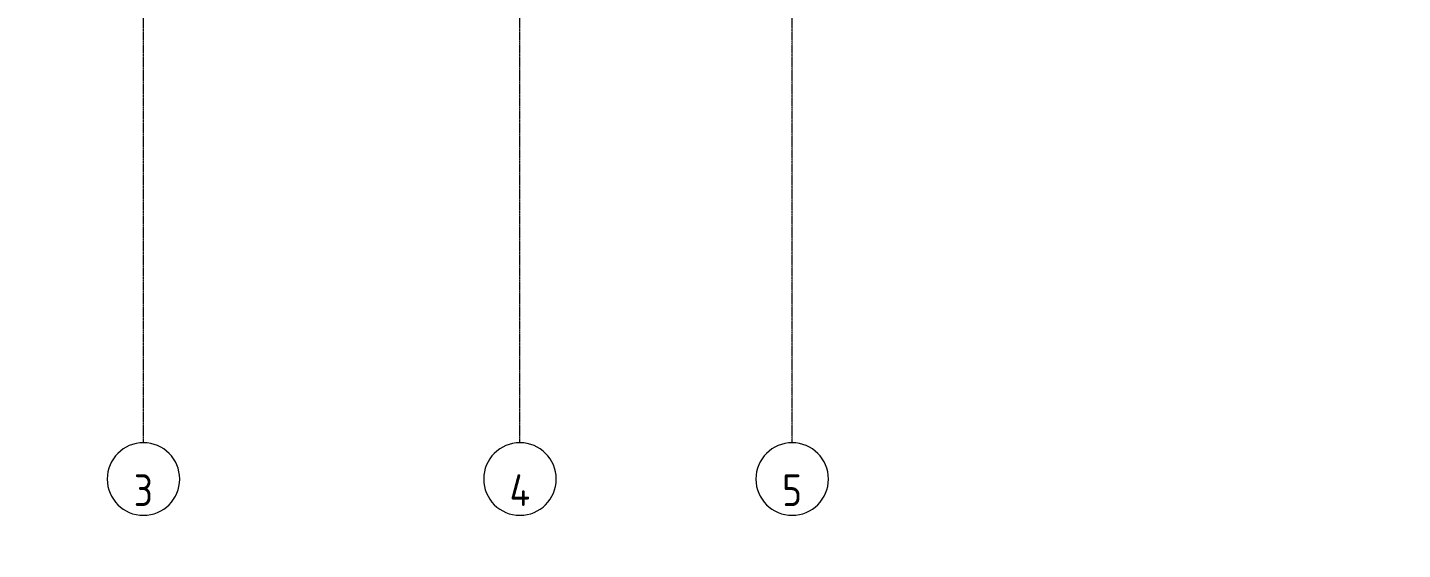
# Model space of a CAD drawing. Header units: millimetres. Extents: x -10178924 to 11692288, y -947381 to 58396.
# Drawn here: x 1722 to 16877, y -182799 to -177041 of the extents above; entities that cross this region are included whole.
import ezdxf

# ---------------------------------------------------------------- set-up
doc = ezdxf.new("R2010")
doc.units = ezdxf.units.MM
doc.linetypes.add('ADSK_Линия сетки', pattern=[25, 20, -2.5, 0, -2.5])
doc.layers.add('Оси', color=253, linetype='Continuous', lineweight=9)
doc.layers.add('ШТРИХОВКА', color=252, linetype='Continuous', lineweight=15)
doc.styles.add('GOST Common', font='GOST_Common.ttf', dxfattribs={"width": 0.9, "height": 350})

# ---------------------------------------------------------------- blocks, each defined once
blk = doc.blocks.new('Ось сетки - Круг_Ø8 мм-8258-План 2-го этажа')
at = {"layer": 'Оси', "lineweight": 20}
for start, end in [(360, 180), (180, 360)]:
    blk.add_arc((0, 0), 4, start, end, dxfattribs=at)
blk = doc.blocks.new('2 этаж')
at = {"lineweight": 9}
h = blk.add_hatch(dxfattribs=at)
h.set_pattern_fill('ANSI34', color=256, scale=20)
h.set_pattern_definition([(45, (0, -123085.82), (-269.4077, 269.4077), []), (45, (89.8, -123085.82), (-269.4077, 269.4077), []), (45, (179.6, -123085.82), (-269.4077, 269.4077), []), (45, (269.4, -123085.82), (-269.4077, 269.4077), [])])
h.paths.add_polyline_path([(44165, -114791), (44065, -114791), (44065, -117666), (44165, -117666), (44165, -117659)])
h.paths.add_polyline_path([(44165, -114459), (43455, -114459), (43455, -114559), (44065, -114559), (44065, -114791), (44165, -114791)])
h.paths.add_polyline_path([(42385, -114459), (41921, -114459), (41922, -114559), (42385, -114559)])
h.paths.add_polyline_path([(44153, -118721), (44165, -118721), (44165, -117666), (44065, -117666), (44065, -118721), (44140, -118721)])
h.paths.add_polyline_path([(38251, -129293), (38646, -129293), (38646, -128521), (38251, -128521)], flags=9)
h.paths.add_polyline_path([(-199, -128948), (196, -128948), (196, -128177), (-199, -128177)], flags=9)
h.paths.add_polyline_path([(2801, -128948), (3196, -128948), (3196, -128177), (2801, -128177)], flags=9)
h.paths.add_polyline_path([(6936, -128948), (7363, -128948), (7363, -128177), (6936, -128177)], flags=9)
h.paths.add_polyline_path([(9951, -128948), (10346, -128948), (10346, -128177), (9951, -128177)], flags=9)
h.paths.add_polyline_path([(17851, -128948), (18246, -128948), (18246, -128177), (17851, -128177)], flags=9)
h.paths.add_polyline_path([(30349, -128948), (30745, -128948), (30745, -128177), (30349, -128177)], flags=9)
h.paths.add_polyline_path([(41651, -128948), (42046, -128948), (42046, -128177), (41651, -128177)], flags=9)
h.paths.add_polyline_path([(48604, -128948), (49094, -128948), (49094, -128177), (48604, -128177)], flags=9)
h.paths.add_polyline_path([(-6668, -128948), (-6335, -128948), (-6335, -128177), (-6668, -128177)], flags=9)
h.paths.add_polyline_path([(55072, -128948), (55625, -128948), (55625, -128177), (55072, -128177)], flags=9)
h.paths.add_polyline_path([(-10729, -123544), (-10271, -123544), (-10271, -122772), (-10729, -122772)], flags=9)
h.paths.add_polyline_path([(-10713, -115244), (-10286, -115244), (-10286, -114472), (-10713, -114472)], flags=9)
h.paths.add_polyline_path([(-10698, -110594), (-10303, -110594), (-10303, -109822), (-10698, -109822)], flags=9)
h.paths.add_polyline_path([(-10729, -103294), (-10271, -103294), (-10271, -102522), (-10729, -102522)], flags=9)
h.paths.add_polyline_path([(-10698, -86994), (-10303, -86994), (-10303, -86222), (-10698, -86222)], flags=9)
h.paths.add_polyline_path([(-10745, -80494), (-10255, -80494), (-10255, -79722), (-10745, -79722)], flags=9)
h.paths.add_polyline_path([(-10713, -121744), (-10286, -121744), (-10286, -120972), (-10713, -120972)], flags=9)
h.paths.add_polyline_path([(45572, -128948), (46125, -128948), (46125, -128177), (45572, -128177)], flags=9)
at = {"layer": 'Оси', "color": 252, "linetype": 'ADSK_Линия сетки'}
for p, q in [((3000, -128115), (3000, -78863)), ((7150, -128115), (7150, -101228)), ((10150, -128115), (10150, -101228))]:
    blk.add_line(p, q, dxfattribs=at)
at = {"layer": 'Оси', "color": 252, "lineweight": 20, "xscale": 99.99999999999993, "yscale": 99.99999999999993, "zscale": 99.99999999999993}
for p in [(3000, -128515), (7150, -128515), (10150, -128515)]:
    blk.add_blockref('Ось сетки - Круг_Ø8 мм-8258-План 2-го этажа', p, dxfattribs=at)
at = {"layer": 'Оси', "color": 252, "char_height": 350, "attachment_point": 5, "line_spacing_factor": 1.022766, "style": 'GOST Common'}
for s, insert, width in [('\\pxqc,t0.25714,0.51429,0.77143,1.02857,1.28571,1.54286,1.8,2.05714,2.31429,2.57143,2.82857,3.08571,3.34286,3.6,3.85714,4.11429,4.37143,4.62857,4.88571,5.14286,5.4,5.65714,5.91429,6.17143,6.42857,6.68571,6.94286,7.2,7.45714,7.71429,7.97143,8.22857;{3}', (2999, -128638), 225.9), ('\\pxqc,t0.25714,0.51429,0.77143,1.02857,1.28571,1.54286,1.8,2.05714,2.31429,2.57143,2.82857,3.08571,3.34286,3.6,3.85714,4.11429,4.37143,4.62857,4.88571,5.14286,5.4,5.65714,5.91429,6.17143,6.42857,6.68571,6.94286,7.2,7.45714,7.71429,7.97143,8.22857;{4}', (7149, -128638), 261.9), ('\\pxqc,t0.25714,0.51429,0.77143,1.02857,1.28571,1.54286,1.8,2.05714,2.31429,2.57143,2.82857,3.08571,3.34286,3.6,3.85714,4.11429,4.37143,4.62857,4.88571,5.14286,5.4,5.65714,5.91429,6.17143,6.42857,6.68571,6.94286,7.2,7.45714,7.71429,7.97143,8.22857;{5}', (10149, -128638), 232.2)]:
    blk.add_mtext(s, dxfattribs=dict(at, insert=insert, width=width))

msp = doc.modelspace()

# ---------------------------------------------------------------- block references
at = {"layer": 'ШТРИХОВКА'}
msp.add_blockref('2 этаж', (0, -53506.6), dxfattribs=at)

doc.saveas('drawing.dxf')
